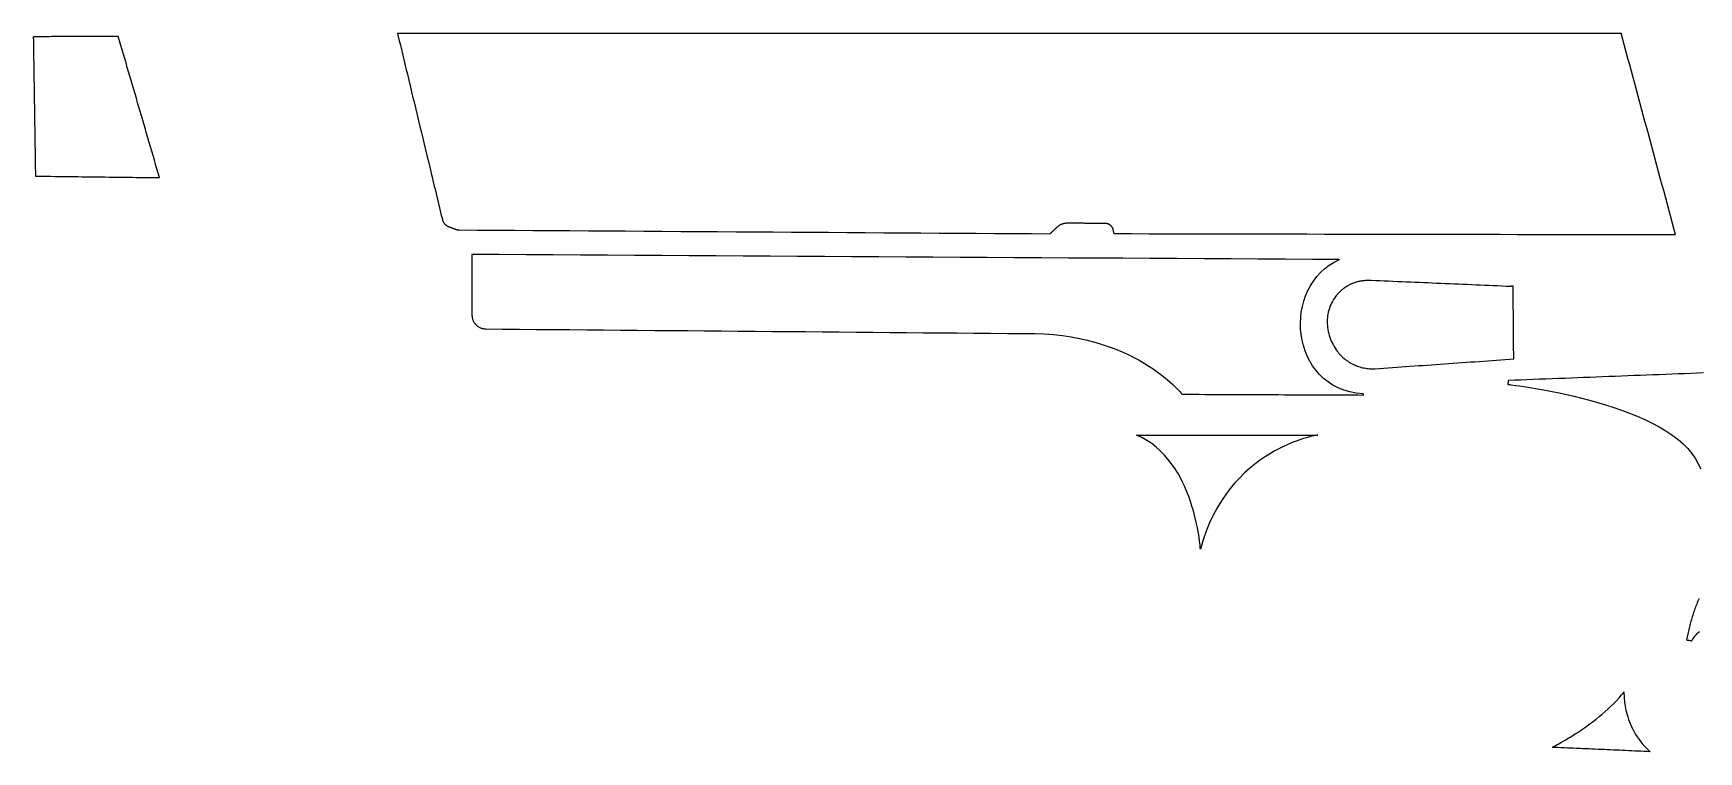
# Model space of a CAD drawing. Header units: metres. Extents: x 8 to 146, y -150 to -67.
# Drawn here: x 8.2 to 98.5, y -105.6 to -66.7 of the extents above; entities that cross this region are included whole.
import ezdxf

# ---------------------------------------------------------------- set-up
doc = ezdxf.new("R2010")
doc.units = ezdxf.units.M

msp = doc.modelspace()

# ---------------------------------------------------------------- linework, layer by layer
for points in [[(94.284038, -66.675), (92.210128, -66.675), (90.136218, -66.675), (88.062308, -66.675), (85.988398, -66.675), (83.914488, -66.675), (81.840578, -66.675), (79.766668, -66.675), (77.692758, -66.675), (75.618848, -66.675), (73.544938, -66.675), (71.471028, -66.675), (69.397118, -66.675), (67.323208, -66.675), (65.249298, -66.675), (63.175388, -66.675), (61.101478, -66.675), (59.027568, -66.675), (56.953658, -66.675), (54.879748, -66.675), (52.805838, -66.675), (50.731928, -66.675), (48.658018, -66.675), (46.584108, -66.675), (44.510198, -66.675), (42.436288, -66.675), (40.362378, -66.675), (38.288468, -66.675), (36.214558, -66.675), (34.140648, -66.675), (32.066738, -66.675), (29.992828, -66.675), (27.918918, -66.675), (27.994864, -66.990214), (28.07081, -67.305428), (28.146756, -67.620642), (28.222702, -67.935856), (28.298648, -68.25107), (28.374594, -68.566284), (28.45054, -68.881498), (28.526486, -69.196712), (28.602432, -69.511926), (28.678378, -69.82714), (28.754324, -70.142354), (28.83027, -70.457568), (28.906216, -70.772782), (28.982162, -71.087996), (29.058108, -71.40321), (29.134054, -71.718424), (29.21, -72.033638), (29.285946, -72.348852), (29.361892, -72.664066), (29.437838, -72.97928), (29.513784, -73.294494), (29.58973, -73.609708), (29.665676, -73.924922), (29.741622, -74.240136), (29.817568, -74.55535), (29.893514, -74.870564), (29.96946, -75.185778), (30.045406, -75.500992), (30.121352, -75.816206), (30.197298, -76.13142), (30.273244, -76.446634), (30.34919, -76.761848), (30.353508, -76.77785), (30.358334, -76.793598), (30.363668, -76.809092), (30.369256, -76.824586), (30.375352, -76.839826), (30.381956, -76.854812), (30.389068, -76.869544), (30.396434, -76.884022), (30.404308, -76.898246), (30.412436, -76.912216), (30.421072, -76.925932), (30.430216, -76.939394), (30.439614, -76.952602), (30.44952, -76.965556), (30.45968, -76.978002), (30.470348, -76.990194), (30.48127, -77.002132), (30.492446, -77.013816), (30.50413, -77.024992), (30.516068, -77.035914), (30.52826, -77.046582), (30.54096, -77.056742), (30.553914, -77.066648), (30.567122, -77.076046), (30.580584, -77.08519), (30.5943, -77.093826), (30.60827, -77.102208), (30.622748, -77.110082), (30.63748, -77.117448), (30.652466, -77.12456), (30.667706, -77.131164), (30.6832, -77.13726), (30.695138, -77.141832), (30.707076, -77.146404), (30.719014, -77.150976), (30.730952, -77.155548), (30.74289, -77.16012), (30.754828, -77.164692), (30.766766, -77.169264), (30.778704, -77.173836), (30.790642, -77.178408), (30.80258, -77.18298), (30.814518, -77.187552), (30.826456, -77.192124), (30.838394, -77.196696), (30.850332, -77.201268), (30.86227, -77.20584), (30.874208, -77.210412), (30.886146, -77.214984), (30.898084, -77.219556), (30.910022, -77.224128), (30.92196, -77.2287), (30.933898, -77.233272), (30.945836, -77.237844), (30.957774, -77.242416), (30.969712, -77.246988), (30.98165, -77.25156), (30.993588, -77.256132), (31.005526, -77.260704), (31.017464, -77.265276), (31.029402, -77.269848), (31.04134, -77.27442), (31.053278, -77.278992), (31.065216, -77.283564), (31.071058, -77.285596), (31.0769, -77.287628), (31.082742, -77.28966), (31.088584, -77.291692), (31.094426, -77.29347), (31.100268, -77.295248), (31.10611, -77.297026), (31.111952, -77.298804), (31.117794, -77.300328), (31.123636, -77.301852), (31.129478, -77.303376), (31.13532, -77.3049), (31.141162, -77.30617), (31.147004, -77.30744), (31.1531, -77.30871), (31.159196, -77.30998), (31.165292, -77.310996), (31.171388, -77.312012), (31.177484, -77.313028), (31.18358, -77.314044), (31.189676, -77.314806), (31.195772, -77.315568), (31.201868, -77.31633), (31.207964, -77.316838), (31.21406, -77.317346), (31.220156, -77.317854), (31.226252, -77.318362), (31.232348, -77.318616), (31.238444, -77.31887), (31.24454, -77.319124), (31.250636, -77.319378), (31.256732, -77.319378), (32.258, -77.325982), (33.259268, -77.332586), (34.260536, -77.33919), (35.261804, -77.345794), (36.263072, -77.352398), (37.26434, -77.359002), (38.265608, -77.365606), (39.266876, -77.37221), (40.268144, -77.378814), (41.269412, -77.385418), (42.27068, -77.392022), (43.271948, -77.398626), (44.273216, -77.40523), (45.274484, -77.411834), (46.275752, -77.418438), (47.27702, -77.425042), (48.278288, -77.431646), (49.279556, -77.43825), (50.280824, -77.444854), (51.282092, -77.451458), (52.28336, -77.458062), (53.284628, -77.464666), (54.285896, -77.47127), (55.287164, -77.477874), (56.288432, -77.484478), (57.2897, -77.491082), (58.290968, -77.497686), (59.292236, -77.50429), (60.293504, -77.510894), (61.294772, -77.517498), (62.29604, -77.524102), (63.297308, -77.530706), (63.309754, -77.519022), (63.3222, -77.507338), (63.334646, -77.495654), (63.347092, -77.48397), (63.359538, -77.472286), (63.371984, -77.460602), (63.38443, -77.448918), (63.396876, -77.437234), (63.409322, -77.42555), (63.421768, -77.413866), (63.434214, -77.402182), (63.44666, -77.390498), (63.459106, -77.378814), (63.471552, -77.36713), (63.483998, -77.355446), (63.496444, -77.343762), (63.50889, -77.332078), (63.521336, -77.320394), (63.533782, -77.30871), (63.546228, -77.297026), (63.558674, -77.285342), (63.57112, -77.273658), (63.583566, -77.261974), (63.596012, -77.25029), (63.608458, -77.238606), (63.620904, -77.226922), (63.63335, -77.215238), (63.645796, -77.203554), (63.658242, -77.19187), (63.670688, -77.180186), (63.683134, -77.168502), (63.69558, -77.156818), (63.708788, -77.14488), (63.72225, -77.133196), (63.735966, -77.121766), (63.749936, -77.110844), (63.76416, -77.100176), (63.778384, -77.089762), (63.792862, -77.079602), (63.807594, -77.06995), (63.82258, -77.060552), (63.83782, -77.051408), (63.85306, -77.042772), (63.868554, -77.03439), (63.884302, -77.026262), (63.90005, -77.018642), (63.916052, -77.011276), (63.932308, -77.004418), (63.948564, -76.997814), (63.965074, -76.991464), (63.981584, -76.985622), (63.998348, -76.980034), (64.015112, -76.974954), (64.03213, -76.970128), (64.049148, -76.965556), (64.06642, -76.961492), (64.083692, -76.957682), (64.100964, -76.95438), (64.11849, -76.951332), (64.136016, -76.948792), (64.153542, -76.946506), (64.171322, -76.944728), (64.189102, -76.943204), (64.206882, -76.942188), (64.271652, -76.942442), (64.336422, -76.942696), (64.401192, -76.94295), (64.465962, -76.943204), (64.530732, -76.943458), (64.595502, -76.943712), (64.660272, -76.943966), (64.725042, -76.94422), (64.789812, -76.944474), (64.854582, -76.944728), (64.919352, -76.944982), (64.984122, -76.945236), (65.048892, -76.94549), (65.113662, -76.945744), (65.178432, -76.945998), (65.243202, -76.946252), (65.307972, -76.946506), (65.372742, -76.94676), (65.437512, -76.947014), (65.502282, -76.947268), (65.567052, -76.947522), (65.631822, -76.947776), (65.696592, -76.94803), (65.761362, -76.948284), (65.826132, -76.948538), (65.890902, -76.948792), (65.955672, -76.949046), (66.020442, -76.9493), (66.085212, -76.949554), (66.149982, -76.949808), (66.214752, -76.950062), (66.279522, -76.950316), (66.298318, -76.950824), (66.31686, -76.952094), (66.335402, -76.954126), (66.35369, -76.95692), (66.371724, -76.960476), (66.389504, -76.964794), (66.40703, -76.969874), (66.424302, -76.975716), (66.44132, -76.982066), (66.45783, -76.989178), (66.474086, -76.996798), (66.490088, -77.00518), (66.505582, -77.01407), (66.520568, -77.023722), (66.5353, -77.033882), (66.549524, -77.044804), (66.56324, -77.056234), (66.576702, -77.068172), (66.589656, -77.080618), (66.602102, -77.093572), (66.61404, -77.107034), (66.625216, -77.121004), (66.635884, -77.135482), (66.646044, -77.150468), (66.655696, -77.165962), (66.664586, -77.18171), (66.672968, -77.197966), (66.680588, -77.21473), (66.687446, -77.231748), (66.693796, -77.249274), (66.699384, -77.267054), (66.70421, -77.285342), (66.705988, -77.292708), (66.707766, -77.300074), (66.709544, -77.30744), (66.711322, -77.314806), (66.7131, -77.322172), (66.714878, -77.329538), (66.716656, -77.336904), (66.718434, -77.34427), (66.720212, -77.351636), (66.72199, -77.359002), (66.723768, -77.366368), (66.725546, -77.373734), (66.727324, -77.3811), (66.729102, -77.388466), (66.73088, -77.395832), (66.732658, -77.403198), (66.734436, -77.410564), (66.736214, -77.41793), (66.737992, -77.425296), (66.73977, -77.432662), (66.741548, -77.440028), (66.743326, -77.447394), (66.745104, -77.45476), (66.746882, -77.462126), (66.74866, -77.469492), (66.750438, -77.476858), (66.752216, -77.484224), (66.753994, -77.49159), (66.755772, -77.498956), (66.75755, -77.506322), (66.759328, -77.513688), (66.761106, -77.521054), (67.713098, -77.522832), (68.66509, -77.52461), (69.617082, -77.526388), (70.569074, -77.528166), (71.521066, -77.529944), (72.473058, -77.531722), (73.42505, -77.5335), (74.377042, -77.535278), (75.329034, -77.537056), (76.281026, -77.538834), (77.233018, -77.540612), (78.18501, -77.54239), (79.137002, -77.544168), (80.088994, -77.545946), (81.040986, -77.547724), (81.992978, -77.549502), (82.94497, -77.55128), (83.896962, -77.553058), (84.848954, -77.554836), (85.800946, -77.556614), (86.752938, -77.558392), (87.70493, -77.56017), (88.656922, -77.561948), (89.608914, -77.563726), (90.560906, -77.565504), (91.512898, -77.567282), (92.46489, -77.56906), (93.416882, -77.570838), (94.368874, -77.572616), (95.320866, -77.574394), (96.272858, -77.576172), (97.22485, -77.57795), (97.132648, -77.236828), (97.040446, -76.895706), (96.948244, -76.554584), (96.856042, -76.213462), (96.76384, -75.87234), (96.671638, -75.531218), (96.579436, -75.190096), (96.487234, -74.848974), (96.395032, -74.507852), (96.30283, -74.166984), (96.210628, -73.825862), (96.118426, -73.48474), (96.026224, -73.143618), (95.934022, -72.802496), (95.84182, -72.461374), (95.749618, -72.120252), (95.657416, -71.77913), (95.565214, -71.438008), (95.473012, -71.096886), (95.38081, -70.755764), (95.288608, -70.414642), (95.196406, -70.073774), (95.104204, -69.732652), (95.012002, -69.39153), (94.9198, -69.050408), (94.827598, -68.709286), (94.735396, -68.368164), (94.643194, -68.027042), (94.550992, -67.68592), (94.45879, -67.344798), (94.366588, -67.003676), (94.274386, -66.662554)], [(12.774168, -66.83756), (12.63015, -66.837814), (12.486132, -66.838068), (12.342114, -66.838322), (12.198096, -66.838576), (12.054078, -66.83883), (11.91006, -66.839084), (11.766042, -66.839338), (11.622024, -66.839592), (11.478006, -66.839846), (11.333988, -66.8401), (11.18997, -66.840354), (11.045952, -66.840608), (10.901934, -66.840862), (10.757916, -66.841116), (10.613898, -66.84137), (10.46988, -66.841624), (10.325862, -66.841878), (10.181844, -66.842132), (10.037826, -66.842386), (9.893808, -66.84264), (9.74979, -66.842894), (9.605772, -66.843148), (9.461754, -66.843402), (9.317736, -66.843656), (9.173718, -66.84391), (9.0297, -66.844164), (8.885682, -66.844418), (8.741664, -66.844672), (8.597646, -66.844926), (8.453628, -66.84518), (8.30961, -66.845434), (8.165592, -66.845688), (8.169148, -67.081908), (8.172704, -67.318128), (8.17626, -67.554348), (8.179816, -67.790568), (8.183372, -68.026788), (8.186928, -68.263008), (8.190484, -68.499228), (8.19404, -68.735448), (8.197596, -68.971668), (8.201152, -69.207888), (8.204708, -69.444108), (8.208264, -69.680328), (8.21182, -69.916548), (8.215376, -70.152768), (8.218932, -70.388988), (8.222488, -70.625208), (8.226044, -70.861428), (8.2296, -71.097648), (8.233156, -71.333868), (8.236712, -71.570088), (8.240268, -71.806308), (8.243824, -72.042528), (8.24738, -72.278748), (8.250936, -72.514968), (8.254492, -72.751188), (8.258048, -72.987408), (8.261604, -73.223628), (8.26516, -73.459848), (8.268716, -73.696068), (8.272272, -73.932288), (8.275828, -74.168508), (8.279384, -74.404728), (8.489696, -74.407268), (8.700008, -74.409808), (8.91032, -74.412348), (9.120632, -74.414888), (9.330944, -74.417428), (9.541256, -74.419968), (9.751822, -74.422508), (9.962134, -74.425048), (10.172446, -74.427588), (10.382758, -74.430128), (10.59307, -74.432668), (10.803382, -74.435208), (11.013694, -74.437748), (11.22426, -74.440288), (11.434572, -74.442828), (11.644884, -74.445368), (11.855196, -74.447908), (12.065508, -74.450448), (12.27582, -74.452988), (12.486132, -74.455528), (12.696444, -74.458068), (12.90701, -74.460608), (13.117322, -74.463148), (13.327634, -74.465688), (13.537946, -74.468228), (13.748258, -74.470768), (13.95857, -74.473308), (14.168882, -74.475848), (14.379194, -74.478388), (14.58976, -74.480928), (14.800072, -74.483468), (15.010384, -74.486008), (14.940534, -74.246994), (14.870684, -74.00798), (14.800834, -73.768966), (14.730984, -73.529952), (14.661134, -73.290938), (14.591284, -73.051924), (14.521434, -72.81291), (14.451584, -72.573896), (14.381734, -72.334882), (14.311884, -72.095868), (14.242034, -71.856854), (14.172184, -71.61784), (14.102334, -71.378826), (14.032484, -71.139812), (13.962634, -70.900798), (13.892784, -70.661784), (13.822934, -70.42277), (13.753084, -70.183756), (13.683234, -69.944742), (13.613384, -69.705728), (13.543534, -69.466714), (13.473684, -69.2277), (13.403834, -68.988686), (13.333984, -68.749672), (13.264134, -68.510658), (13.194284, -68.271644), (13.124434, -68.03263), (13.054584, -67.793616), (12.984734, -67.554602), (12.914884, -67.315588), (12.845034, -67.076574), (12.775184, -66.83756)], [(80.281018, -86.200742), (79.910686, -86.163404), (79.56169, -86.09584), (79.23403, -86.000082), (78.92796, -85.877908), (78.642972, -85.731096), (78.37932, -85.56117), (78.137004, -85.370162), (77.916024, -85.15985), (77.71638, -84.931758), (77.538072, -84.687918), (77.3811, -84.430108), (77.245464, -84.160106), (77.131164, -83.87969), (77.0382, -83.590384), (76.966572, -83.29422), (76.91628, -82.992976), (76.887324, -82.68843), (76.87945, -82.38236), (76.892912, -82.076544), (76.92771, -81.77276), (76.983844, -81.472786), (77.061314, -81.178146), (77.16012, -80.890872), (77.280008, -80.612742), (77.421232, -80.345534), (77.583792, -80.091026), (77.767688, -79.850996), (77.972666, -79.627222), (78.19898, -79.421482), (78.44663, -79.235554), (78.715616, -79.071216), (79.005684, -78.930246), (77.535278, -78.92161), (76.064872, -78.912974), (74.594466, -78.904338), (73.12406, -78.895702), (71.653654, -78.887066), (70.183248, -78.87843), (68.712842, -78.869794), (67.242436, -78.861158), (65.77203, -78.852522), (64.301624, -78.843886), (62.831218, -78.83525), (61.360812, -78.826614), (59.890406, -78.817978), (58.42, -78.809342), (56.949594, -78.800706), (55.479188, -78.79207), (54.008782, -78.783434), (52.538376, -78.774798), (51.06797, -78.766162), (49.597564, -78.757526), (48.127158, -78.74889), (46.656752, -78.740254), (45.186346, -78.731618), (43.71594, -78.722982), (42.245534, -78.714346), (40.775128, -78.70571), (39.304722, -78.697074), (37.834316, -78.688438), (36.36391, -78.679802), (34.893504, -78.671166), (33.423098, -78.66253), (31.952692, -78.653894), (31.952692, -78.756256), (31.952692, -78.858618), (31.952692, -78.96098), (31.952692, -79.063342), (31.952692, -79.165704), (31.952692, -79.268066), (31.952692, -79.370428), (31.952692, -79.47279), (31.952692, -79.575152), (31.952692, -79.677514), (31.952692, -79.779876), (31.952692, -79.882238), (31.952692, -79.9846), (31.952692, -80.086962), (31.952692, -80.189324), (31.952692, -80.291686), (31.952692, -80.394048), (31.952692, -80.49641), (31.952692, -80.598772), (31.952692, -80.701134), (31.952692, -80.803496), (31.952692, -80.905858), (31.952692, -81.00822), (31.952692, -81.110582), (31.952692, -81.212944), (31.952692, -81.315306), (31.952692, -81.417668), (31.952692, -81.52003), (31.952692, -81.622392), (31.952692, -81.724754), (31.952692, -81.827116), (31.952692, -81.929478), (31.953708, -81.96834), (31.956502, -82.006694), (31.961328, -82.044286), (31.967932, -82.08137), (31.976314, -82.117692), (31.986474, -82.153506), (31.998158, -82.188558), (32.01162, -82.222848), (32.026606, -82.256376), (32.043116, -82.288888), (32.06115, -82.320384), (32.080708, -82.351118), (32.101536, -82.380836), (32.123888, -82.409284), (32.14751, -82.436716), (32.172402, -82.462878), (32.198564, -82.488024), (32.225742, -82.5119), (32.25419, -82.534506), (32.283654, -82.555588), (32.314134, -82.5754), (32.34563, -82.593688), (32.377888, -82.610452), (32.411162, -82.625692), (32.445198, -82.639408), (32.479996, -82.6516), (32.515556, -82.662014), (32.551878, -82.67065), (32.588962, -82.677508), (32.626554, -82.682588), (32.664654, -82.68589), (32.703262, -82.68716), (33.615884, -82.695034), (34.528506, -82.702908), (35.441128, -82.710782), (36.35375, -82.718656), (37.266372, -82.72653), (38.178994, -82.734404), (39.091616, -82.742278), (40.004238, -82.750152), (40.91686, -82.758026), (41.829482, -82.7659), (42.742104, -82.773774), (43.654726, -82.781648), (44.567348, -82.789522), (45.47997, -82.797396), (46.392592, -82.80527), (47.305214, -82.813144), (48.217836, -82.821018), (49.130458, -82.828892), (50.04308, -82.836766), (50.955702, -82.84464), (51.868324, -82.852514), (52.780946, -82.860388), (53.693568, -82.868262), (54.60619, -82.876136), (55.518812, -82.88401), (56.431434, -82.891884), (57.344056, -82.899758), (58.256678, -82.907632), (59.1693, -82.915506), (60.081922, -82.92338), (60.994544, -82.931254), (61.907166, -82.939128), (62.451488, -82.939128), (62.97676, -82.958432), (63.483236, -82.99577), (63.970916, -83.049872), (64.4398, -83.119214), (64.890142, -83.20278), (65.322196, -83.299554), (65.735708, -83.408012), (66.131186, -83.526884), (66.508376, -83.6549), (66.867532, -83.79079), (67.208908, -83.933284), (67.532504, -84.081112), (67.838574, -84.233004), (68.127118, -84.387944), (68.398136, -84.544408), (68.651882, -84.701126), (68.888356, -84.856828), (69.107812, -85.010498), (69.31025, -85.160612), (69.495924, -85.3059), (69.664834, -85.445346), (69.81698, -85.577426), (69.952616, -85.70087), (70.071996, -85.814662), (70.17512, -85.917278), (70.261988, -86.007702), (70.332854, -86.08441), (70.387718, -86.146386), (70.426834, -86.192106), (70.450202, -86.220554), (70.458076, -86.230206), (70.765416, -86.231476), (71.072756, -86.232746), (71.380096, -86.234016), (71.687436, -86.235286), (71.994776, -86.236556), (72.302116, -86.237826), (72.609456, -86.239096), (72.916796, -86.240366), (73.224136, -86.241636), (73.531476, -86.242906), (73.838816, -86.244176), (74.146156, -86.245446), (74.453496, -86.246716), (74.760836, -86.247986), (75.068176, -86.249256), (75.375516, -86.250526), (75.682856, -86.251796), (75.990196, -86.253066), (76.297536, -86.254336), (76.604876, -86.255606), (76.912216, -86.256876), (77.219556, -86.258146), (77.526896, -86.259416), (77.834236, -86.260686), (78.141576, -86.261956), (78.448916, -86.263226), (78.756256, -86.264496), (79.063596, -86.265766), (79.370936, -86.267036), (79.678276, -86.268306), (79.985616, -86.269576), (80.292956, -86.270846), (80.292702, -86.26856), (80.292448, -86.266274), (80.292194, -86.263988), (80.29194, -86.261702), (80.291686, -86.259416), (80.291432, -86.25713), (80.291178, -86.254844), (80.290924, -86.252558), (80.29067, -86.250272), (80.290416, -86.247986), (80.290162, -86.2457), (80.289908, -86.243414), (80.289654, -86.241128), (80.2894, -86.238842), (80.289146, -86.236556), (80.288892, -86.23427), (80.288638, -86.231984), (80.288384, -86.229698), (80.28813, -86.227412), (80.287876, -86.225126), (80.287622, -86.22284), (80.287368, -86.220554), (80.287114, -86.218268), (80.28686, -86.215982), (80.286606, -86.213696), (80.286352, -86.21141), (80.286098, -86.209124), (80.285844, -86.206838), (80.28559, -86.204552), (80.285336, -86.202266), (80.285082, -86.19998), (80.284828, -86.197694)], [(88.282018, -80.390746), (88.045544, -80.380586), (87.80907, -80.370426), (87.572596, -80.360266), (87.336122, -80.350106), (87.099648, -80.339946), (86.863174, -80.329786), (86.6267, -80.319626), (86.390226, -80.309466), (86.153752, -80.299306), (85.917278, -80.289146), (85.680804, -80.278986), (85.44433, -80.268826), (85.207856, -80.258666), (84.971382, -80.248506), (84.734908, -80.238346), (84.498434, -80.228186), (84.26196, -80.218026), (84.025486, -80.207866), (83.789012, -80.197706), (83.552538, -80.187546), (83.316064, -80.177386), (83.07959, -80.167226), (82.843116, -80.157066), (82.606642, -80.146906), (82.370168, -80.136746), (82.133694, -80.126586), (81.89722, -80.116426), (81.660746, -80.106266), (81.424272, -80.096106), (81.187798, -80.085946), (80.951324, -80.075786), (80.71485, -80.065626), (80.673956, -80.064102), (80.633062, -80.06334), (80.592168, -80.063086), (80.551274, -80.06334), (80.51038, -80.064102), (80.46974, -80.065626), (80.4291, -80.067658), (80.38846, -80.070452), (80.34782, -80.073754), (80.30718, -80.077818), (80.266794, -80.08239), (80.226408, -80.087724), (80.186276, -80.093566), (80.146144, -80.10017), (80.106266, -80.107536), (80.066388, -80.11541), (80.026764, -80.124046), (79.987394, -80.133444), (79.948024, -80.143604), (79.908908, -80.154272), (79.870046, -80.165702), (79.831438, -80.177894), (79.793084, -80.190848), (79.754984, -80.204564), (79.717138, -80.219042), (79.679546, -80.234282), (79.642208, -80.250284), (79.605124, -80.267048), (79.568294, -80.284574), (79.531972, -80.302862), (79.495904, -80.321912), (79.46009, -80.341724), (79.443834, -80.351122), (79.427832, -80.36052), (79.41183, -80.370172), (79.396082, -80.379824), (79.380334, -80.389476), (79.36484, -80.399382), (79.349346, -80.409288), (79.334106, -80.419194), (79.31912, -80.429354), (79.304134, -80.439514), (79.289402, -80.449674), (79.27467, -80.459834), (79.260192, -80.470248), (79.245714, -80.480662), (79.23149, -80.491076), (79.217266, -80.501744), (79.203296, -80.512412), (79.189326, -80.52308), (79.17561, -80.534002), (79.161894, -80.544924), (79.148432, -80.555846), (79.13497, -80.566768), (79.121762, -80.577944), (79.108554, -80.58912), (79.0956, -80.600296), (79.082646, -80.611472), (79.069946, -80.622902), (79.057246, -80.634332), (79.0448, -80.645762), (79.032354, -80.657192), (79.020162, -80.668622), (79.00797, -80.680306), (78.929992, -80.7593), (78.857094, -80.841088), (78.789022, -80.92567), (78.725776, -81.012792), (78.667356, -81.1022), (78.613762, -81.193894), (78.564994, -81.28762), (78.521052, -81.383124), (78.481936, -81.480406), (78.447392, -81.579212), (78.417674, -81.679542), (78.392528, -81.780888), (78.371954, -81.883504), (78.355952, -81.986882), (78.344522, -82.091022), (78.337664, -82.195924), (78.335378, -82.301334), (78.337664, -82.406998), (78.344268, -82.512662), (78.355444, -82.618326), (78.370938, -82.723736), (78.39075, -82.828892), (78.415134, -82.93354), (78.443836, -83.037426), (78.476856, -83.14055), (78.51394, -83.242658), (78.555342, -83.34375), (78.601062, -83.443572), (78.650846, -83.54187), (78.704948, -83.638644), (78.763114, -83.73364), (78.825344, -83.826604), (78.87208, -83.890358), (78.920594, -83.952334), (78.970886, -84.012532), (79.022702, -84.070952), (79.076042, -84.12734), (79.13116, -84.18195), (79.187548, -84.234528), (79.24546, -84.285074), (79.304896, -84.333588), (79.365602, -84.380324), (79.427578, -84.424774), (79.490824, -84.467192), (79.55534, -84.507578), (79.620872, -84.545932), (79.68742, -84.582), (79.755238, -84.616036), (79.823818, -84.647786), (79.893414, -84.67725), (79.964026, -84.704682), (80.0354, -84.729828), (80.107536, -84.752688), (80.180434, -84.773008), (80.25384, -84.791042), (80.328008, -84.80679), (80.402684, -84.819998), (80.477868, -84.83092), (80.55356, -84.839302), (80.62976, -84.845398), (80.706214, -84.848954), (80.782922, -84.84997), (80.859884, -84.848446), (80.9371, -84.844382), (81.171796, -84.827872), (81.406492, -84.811362), (81.641188, -84.794852), (81.875884, -84.778342), (82.11058, -84.761832), (82.345276, -84.745322), (82.579972, -84.728812), (82.814668, -84.712302), (83.049364, -84.695792), (83.28406, -84.679282), (83.518756, -84.662772), (83.753452, -84.646262), (83.988148, -84.629752), (84.222844, -84.613242), (84.45754, -84.596732), (84.692236, -84.580222), (84.926932, -84.563712), (85.161628, -84.547202), (85.396324, -84.530692), (85.63102, -84.514182), (85.865716, -84.497672), (86.100412, -84.481162), (86.335108, -84.464652), (86.569804, -84.448142), (86.8045, -84.431632), (87.039196, -84.415122), (87.273892, -84.398612), (87.508588, -84.382102), (87.743284, -84.365592), (87.97798, -84.349082), (88.212676, -84.332572), (88.447372, -84.316062), (88.446356, -84.193126), (88.44534, -84.07019), (88.444324, -83.947254), (88.443308, -83.824318), (88.442292, -83.701382), (88.441276, -83.578446), (88.44026, -83.45551), (88.439244, -83.332574), (88.438228, -83.209638), (88.437212, -83.086702), (88.436196, -82.963766), (88.43518, -82.84083), (88.434164, -82.717894), (88.433148, -82.594958), (88.432132, -82.472022), (88.431116, -82.349086), (88.4301, -82.22615), (88.429084, -82.103214), (88.428068, -81.980278), (88.427052, -81.857342), (88.426036, -81.734406), (88.42502, -81.61147), (88.424004, -81.488534), (88.422988, -81.365598), (88.421972, -81.242662), (88.420956, -81.119726), (88.41994, -80.99679), (88.418924, -80.873854), (88.417908, -80.750918), (88.416892, -80.627982), (88.415876, -80.505046), (88.41486, -80.38211), (88.41486, -80.379062), (88.413844, -80.376522), (88.41232, -80.374236), (88.410034, -80.372458), (88.406986, -80.370934), (88.40343, -80.369918), (88.399366, -80.369156), (88.394794, -80.368648), (88.389714, -80.368394), (88.38438, -80.368394), (88.378538, -80.368648), (88.372442, -80.369156), (88.366092, -80.369664), (88.359742, -80.370426), (88.353138, -80.371442), (88.346534, -80.372458), (88.33993, -80.373474), (88.333326, -80.374744), (88.326722, -80.376014), (88.320372, -80.377284), (88.314276, -80.378554), (88.308434, -80.379824), (88.302846, -80.381094), (88.297512, -80.382364), (88.292686, -80.383634), (88.288368, -80.38465), (88.284558, -80.385666), (88.281256, -80.386428), (88.278716, -80.38719), (88.276684, -80.387698), (88.275414, -80.387952), (88.274906, -80.387952)], [(98.730308, -85.077046), (98.388678, -85.090254), (98.047048, -85.103462), (97.705418, -85.11667), (97.363788, -85.129878), (97.022158, -85.143086), (96.680528, -85.156294), (96.338898, -85.169502), (95.997268, -85.18271), (95.655638, -85.195918), (95.314008, -85.209126), (94.972378, -85.222334), (94.630748, -85.235542), (94.289118, -85.24875), (93.947488, -85.261958), (93.605858, -85.275166), (93.264228, -85.288374), (92.922598, -85.301582), (92.580968, -85.31479), (92.239338, -85.327998), (91.897708, -85.341206), (91.556078, -85.354414), (91.214448, -85.367622), (90.872818, -85.38083), (90.531188, -85.394038), (90.189558, -85.407246), (89.847928, -85.420454), (89.506298, -85.433662), (89.164668, -85.44687), (88.823038, -85.460078), (88.481408, -85.473286), (88.139778, -85.486494), (88.139778, -85.493352), (88.139778, -85.50021), (88.139778, -85.507068), (88.139778, -85.513926), (88.139524, -85.520784), (88.13927, -85.527642), (88.139016, -85.5345), (88.138762, -85.541358), (88.138508, -85.548216), (88.138254, -85.555074), (88.138, -85.561932), (88.137746, -85.56879), (88.137492, -85.575648), (88.137238, -85.582506), (88.136984, -85.589364), (88.13673, -85.596222), (88.136476, -85.60308), (88.136222, -85.609938), (88.135968, -85.616796), (88.135714, -85.623654), (88.13546, -85.630512), (88.135206, -85.63737), (88.134952, -85.644228), (88.134698, -85.651086), (88.13419, -85.657944), (88.133682, -85.664802), (88.133174, -85.67166), (88.132666, -85.678518), (88.132158, -85.685376), (88.13165, -85.692234), (88.131142, -85.699092), (88.130634, -85.70595), (88.13292, -85.70595), (88.135206, -85.70595), (88.137492, -85.70595), (88.139778, -85.70595), (88.142064, -85.70595), (88.14435, -85.70595), (88.146636, -85.70595), (88.148922, -85.70595), (88.151208, -85.70595), (88.153494, -85.70595), (88.15578, -85.70595), (88.158066, -85.70595), (88.160352, -85.70595), (88.162638, -85.70595), (88.164924, -85.70595), (88.16721, -85.70595), (88.169496, -85.70595), (88.171782, -85.70595), (88.174068, -85.70595), (88.176354, -85.70595), (88.17864, -85.70595), (88.180926, -85.70595), (88.183212, -85.70595), (88.185498, -85.70595), (88.187784, -85.70595), (88.19007, -85.70595), (88.192356, -85.70595), (88.194642, -85.70595), (88.196928, -85.70595), (88.199214, -85.70595), (88.2015, -85.70595), (88.203786, -85.70595), (88.227662, -85.708744), (88.297258, -85.717126), (88.40978, -85.73135), (88.562688, -85.75167), (88.753188, -85.77834), (88.97874, -85.811614), (89.23655, -85.851492), (89.523824, -85.898482), (89.838022, -85.952838), (90.17635, -86.01456), (90.536268, -86.083902), (90.914982, -86.161372), (91.309952, -86.24697), (91.718384, -86.34095), (92.137484, -86.443566), (92.564712, -86.555072), (92.997274, -86.675722), (93.432376, -86.805516), (93.867478, -86.944962), (94.30004, -87.094314), (94.727014, -87.253572), (95.146114, -87.42299), (95.554292, -87.603076), (95.949008, -87.79383), (96.327722, -87.995506), (96.68764, -88.208358), (97.025968, -88.43264), (97.340166, -88.668606), (97.62744, -88.91651), (97.884996, -89.176352), (98.110294, -89.44864), (98.30054, -89.733374), (98.457258, -90.008456), (98.600768, -90.280744)], [(67.992752, -88.4428), (68.300092, -88.4428), (68.607432, -88.4428), (68.914772, -88.4428), (69.222112, -88.4428), (69.529452, -88.4428), (69.836792, -88.4428), (70.144132, -88.4428), (70.451472, -88.4428), (70.758812, -88.4428), (71.066152, -88.4428), (71.373492, -88.4428), (71.680832, -88.4428), (71.988172, -88.4428), (72.295512, -88.4428), (72.602852, -88.4428), (72.910192, -88.4428), (73.217532, -88.4428), (73.524872, -88.4428), (73.832212, -88.4428), (74.139552, -88.4428), (74.446892, -88.4428), (74.754232, -88.4428), (75.061572, -88.4428), (75.368912, -88.4428), (75.676252, -88.4428), (75.983592, -88.4428), (76.290932, -88.4428), (76.598272, -88.4428), (76.905612, -88.4428), (77.212952, -88.4428), (77.520292, -88.4428), (77.827632, -88.4428), (77.813662, -88.444832), (77.772514, -88.45169), (77.705712, -88.464136), (77.61478, -88.482932), (77.501242, -88.50884), (77.366622, -88.542622), (77.212444, -88.584786), (77.040232, -88.636348), (76.85151, -88.69807), (76.647802, -88.77046), (76.430632, -88.854534), (76.201524, -88.951054), (75.962002, -89.060528), (75.71359, -89.183718), (75.457812, -89.32164), (75.196192, -89.474802), (74.930254, -89.64422), (74.661522, -89.830402), (74.39152, -90.03411), (74.121772, -90.256106), (73.853802, -90.497406), (73.58888, -90.758518), (73.328784, -91.040204), (73.075038, -91.343226), (72.829166, -91.668346), (72.592692, -92.016326), (72.36714, -92.387928), (72.154034, -92.783914), (71.954644, -93.205046), (71.770748, -93.651832), (71.60387, -94.125288), (71.455534, -94.626176), (71.454518, -94.612206), (71.45147, -94.571566), (71.445882, -94.505526), (71.437246, -94.415864), (71.4248, -94.30385), (71.408544, -94.171262), (71.387716, -94.01937), (71.361808, -93.849952), (71.330312, -93.664278), (71.292974, -93.464126), (71.249286, -93.250766), (71.198486, -93.025976), (71.14032, -92.791026), (71.07428, -92.547694), (70.999858, -92.29725), (70.916546, -92.041472), (70.82409, -91.78163), (70.721728, -91.519248), (70.609206, -91.256104), (70.486016, -90.993468), (70.351396, -90.732864), (70.205092, -90.47607), (70.046596, -90.224356), (69.875654, -89.979246), (69.691504, -89.742518), (69.493638, -89.515442), (69.281802, -89.299542), (69.055234, -89.096596), (68.81368, -88.907874), (68.556632, -88.7349), (68.283582, -88.579198), (67.994022, -88.442292)], [(98.491548, -97.30613), (98.459798, -97.380552), (98.428556, -97.455228), (98.398076, -97.530158), (98.368104, -97.605342), (98.338894, -97.68078), (98.310446, -97.756472), (98.282506, -97.832418), (98.255328, -97.908618), (98.228658, -97.984818), (98.20275, -98.061272), (98.17735, -98.13798), (98.152458, -98.214942), (98.128328, -98.292158), (98.104706, -98.369374), (98.081846, -98.446844), (98.059494, -98.524568), (98.037904, -98.602546), (98.016822, -98.680524), (97.996248, -98.758756), (97.976436, -98.837242), (97.957132, -98.915728), (97.938336, -98.994468), (97.920302, -99.073208), (97.902776, -99.152202), (97.885758, -99.231196), (97.869248, -99.310444), (97.8535, -99.389692), (97.83826, -99.469194), (97.823528, -99.548696), (97.832418, -99.549966), (97.841308, -99.551236), (97.850198, -99.552506), (97.859088, -99.553776), (97.867978, -99.555046), (97.876868, -99.556316), (97.885758, -99.557586), (97.894648, -99.558856), (97.903284, -99.560126), (97.91192, -99.561396), (97.920556, -99.56292), (97.929192, -99.564444), (97.937828, -99.565968), (97.946464, -99.567492), (97.9551, -99.569016), (97.963736, -99.57054), (97.972372, -99.572064), (97.981008, -99.573588), (97.989644, -99.575112), (97.99828, -99.576636), (98.006916, -99.57816), (98.015552, -99.579938), (98.024188, -99.581716), (98.032824, -99.583494), (98.041206, -99.585272), (98.049588, -99.58705), (98.05797, -99.588828), (98.066352, -99.590606), (98.074734, -99.592384), (98.083116, -99.594162), (98.091498, -99.59594), (98.09988, -99.597972), (98.144584, -99.528884), (98.19132, -99.461066), (98.240088, -99.394518), (98.290888, -99.329494), (98.34372, -99.265994), (98.39833, -99.204018), (98.454972, -99.143566), (98.513646, -99.084892)], [(90.524838, -105.3719), (90.532204, -105.368344), (90.553794, -105.357422), (90.588846, -105.339388), (90.636852, -105.314496), (90.69705, -105.282746), (90.768678, -105.244392), (90.851228, -105.199434), (90.943938, -105.148126), (91.046046, -105.090468), (91.157044, -105.026714), (91.275916, -104.957118), (91.402408, -104.88168), (91.535504, -104.8004), (91.674696, -104.713786), (91.819222, -104.621584), (91.96832, -104.524302), (92.121482, -104.42194), (92.277946, -104.314498), (92.43695, -104.20223), (92.597732, -104.085136), (92.759784, -103.963724), (92.922344, -103.83774), (93.084904, -103.707438), (93.246448, -103.573072), (93.406468, -103.434642), (93.564456, -103.292402), (93.719396, -103.146606), (93.87078, -102.997254), (94.017846, -102.844346), (94.160086, -102.688136), (94.296738, -102.528878), (94.42704, -102.366572), (94.426786, -102.371906), (94.426278, -102.387908), (94.42577, -102.41407), (94.425516, -102.450138), (94.42577, -102.49535), (94.42704, -102.549452), (94.42958, -102.611936), (94.433644, -102.682294), (94.43974, -102.760272), (94.448122, -102.845362), (94.459044, -102.937056), (94.47276, -103.034846), (94.489778, -103.138478), (94.510098, -103.247444), (94.534482, -103.361236), (94.56293, -103.479346), (94.595696, -103.60152), (94.633288, -103.72725), (94.676214, -103.856028), (94.724474, -103.987346), (94.778322, -104.12095), (94.838266, -104.256332), (94.904814, -104.392984), (94.977966, -104.530398), (95.05823, -104.66832), (95.14586, -104.806242), (95.24111, -104.943656), (95.344234, -105.080054), (95.45574, -105.215182), (95.575882, -105.348532), (95.704914, -105.479596), (95.843344, -105.607866), (95.677228, -105.6005), (95.511112, -105.593134), (95.344996, -105.585768), (95.17888, -105.578402), (95.012764, -105.571036), (94.846648, -105.56367), (94.680532, -105.556304), (94.514416, -105.548938), (94.3483, -105.541572), (94.182184, -105.534206), (94.016068, -105.52684), (93.849952, -105.519474), (93.683836, -105.512108), (93.51772, -105.504742), (93.351604, -105.497376), (93.185488, -105.49001), (93.019372, -105.482644), (92.853256, -105.475278), (92.68714, -105.467912), (92.521024, -105.460546), (92.354908, -105.45318), (92.188792, -105.445814), (92.022676, -105.438448), (91.85656, -105.431082), (91.690444, -105.423716), (91.524328, -105.41635), (91.358212, -105.408984), (91.192096, -105.401618), (91.02598, -105.394252), (90.859864, -105.386886), (90.693748, -105.37952), (90.527632, -105.372154)]]:
    msp.add_lwpolyline(points)

doc.saveas('drawing.dxf')
